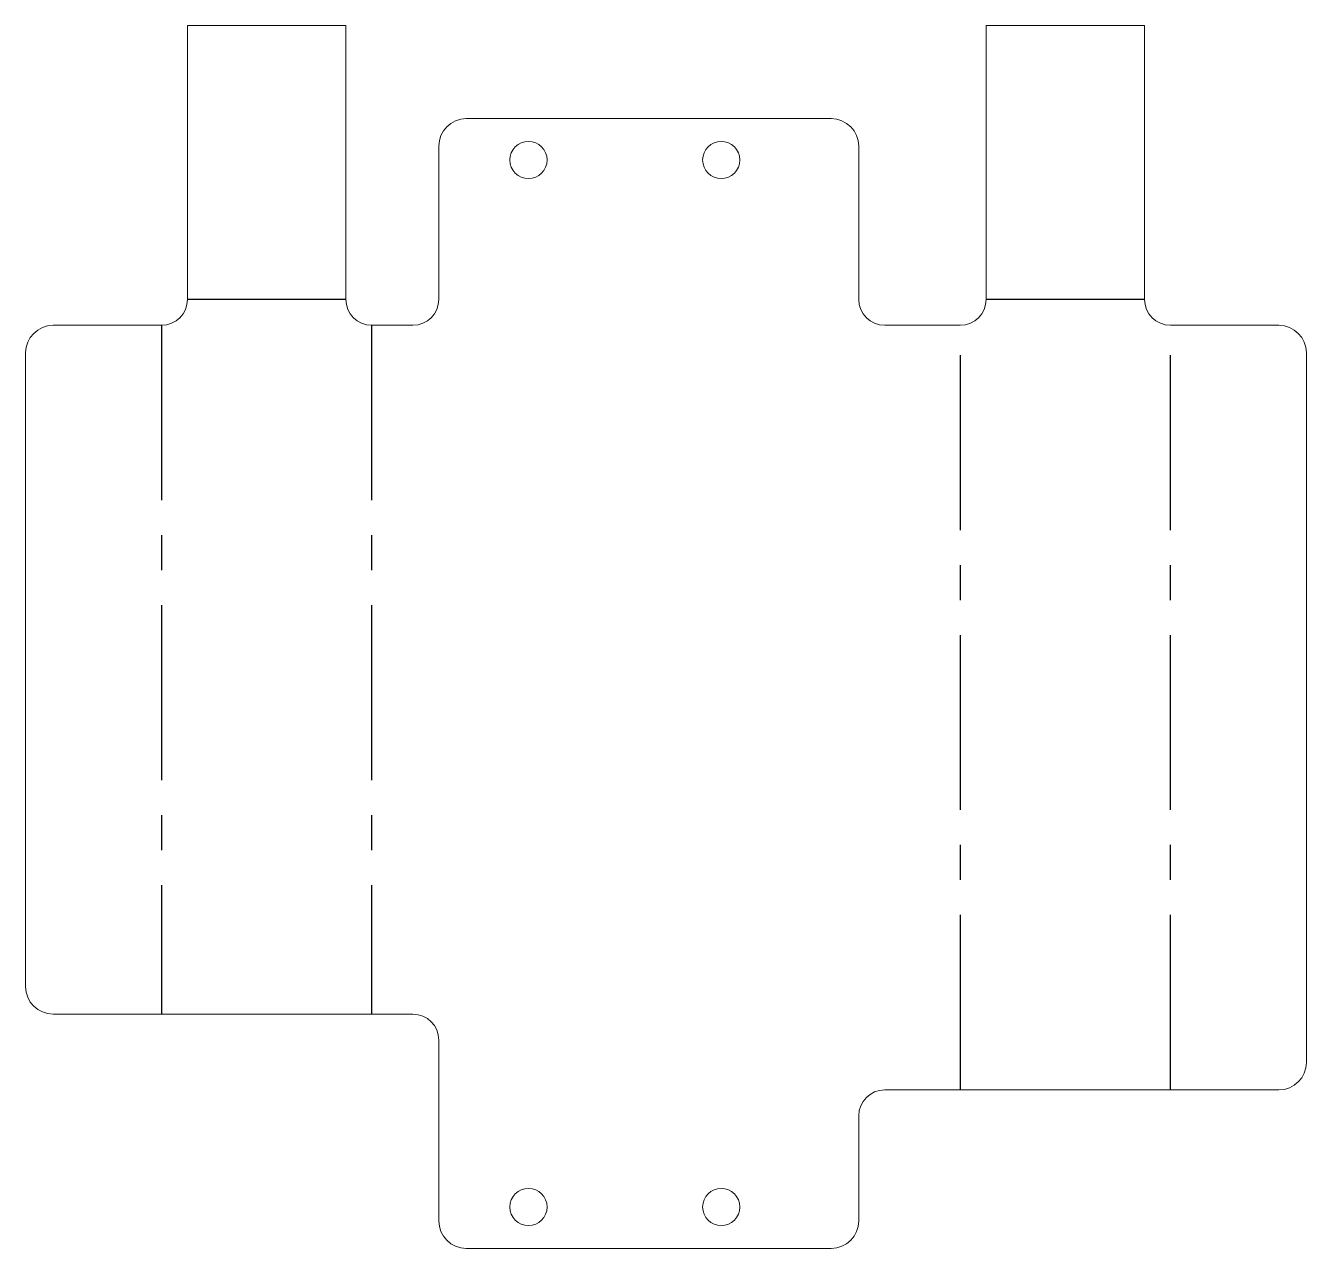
# Model space of a CAD drawing. Header units: millimetres. Extents: x -46.3 to 46.8, y -17 to 71.8.
import ezdxf

# ---------------------------------------------------------------- set-up
doc = ezdxf.new("R2010")
doc.units = ezdxf.units.MM
doc.linetypes.add('CENTERX2', pattern=[20.32, 12.7, -2.54, 2.54, -2.54])

msp = doc.modelspace()

# ---------------------------------------------------------------- linework, layer by layer
at = {"color": 7, "linetype": 'Continuous', "lineweight": 15}
for p, q in [((-34.501, 71.751), (-34.501, 51.88)), ((-23.001, 71.751), (-34.501, 71.751)), ((-23.001, 51.88), (-23.001, 71.751)), ((23.501, 71.751), (23.501, 51.88)), ((35.001, 71.751), (23.501, 71.751)), ((35.001, 51.88), (35.001, 71.751)), ((-14.25, 65), (12.25, 65)), ((-16.25, 51.88), (-16.25, 63)), ((14.25, 63), (14.25, 51.88)), ((-36.381, 50), (-44.252, 50)), ((-21.121, 50), (-18.13, 50)), ((16.13, 50), (21.621, 50)), ((44.752, 50), (36.881, 50)), ((-46.252, 48), (-46.252, 2)), ((46.752, -3.5), (46.752, 48)), ((-18.13, 0), (-44.252, 0)), ((-16.25, -15), (-16.25, -1.88)), ((44.752, -5.5), (16.13, -5.5)), ((14.25, -7.38), (14.25, -15)), ((12.25, -17), (-14.25, -17))]:
    msp.add_line(p, q, dxfattribs=at)
at = {"color": 7, "linetype": 'CENTERX2'}
for p, q in [((-23.001, 51.876), (-34.501, 51.876)), ((35.001, 51.876), (23.501, 51.876)), ((-36.377, 50), (-36.377, 0)), ((-21.126, 50), (-21.126, 0)), ((21.626, -5.5), (21.626, 50)), ((36.877, -5.5), (36.877, 50))]:
    msp.add_line(p, q, dxfattribs=at)
at = {"color": 7, "linetype": 'Continuous', "lineweight": 15}
for centre in [(-9.738, 62), (4.262, 62), (-9.738, -14), (4.262, -14)]:
    msp.add_circle(centre, 1.35, dxfattribs=at)
for centre, radius, start, end in [((-14.25, 63), 2, 90, 180), ((12.25, 63), 2, 0, 90), ((-36.381, 51.88), 1.88, 270, 0), ((-21.121, 51.88), 1.88, 180, 270), ((-18.13, 51.88), 1.88, 270, 0), ((16.13, 51.88), 1.88, 180, 270), ((21.621, 51.88), 1.88, 270, 0), ((36.881, 51.88), 1.88, 180, 270), ((-44.252, 48), 2, 90, 180), ((44.752, 48), 2, 0, 90), ((-44.252, 2), 2, 180, 270), ((-18.13, -1.88), 1.88, 0, 90), ((44.752, -3.5), 2, 270, 0), ((16.13, -7.38), 1.88, 90, 180), ((-14.25, -15), 2, 180, 270), ((12.25, -15), 2, 270, 0)]:
    msp.add_arc(centre, radius, start, end, dxfattribs=at)

doc.saveas('drawing.dxf')
